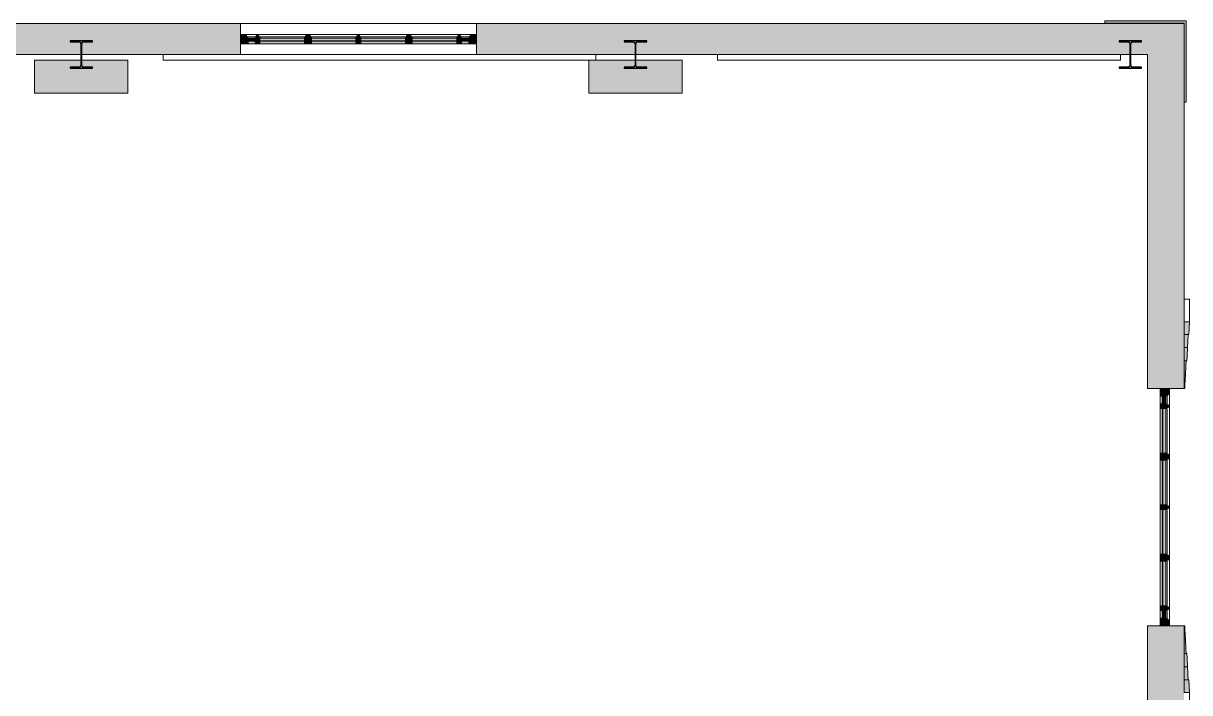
# Model space of a CAD drawing. Header units: inches. Extents: x -3598 to -1628, y -3458 to -206.
# Drawn here: x -2044.9 to -1632.4, y -3058.2 to -2821.6 of the extents above; entities that cross this region are included whole.
import ezdxf

# ---------------------------------------------------------------- set-up
doc = ezdxf.new("R2010")
doc.units = ezdxf.units.IN
doc.header["$MEASUREMENT"] = 0
for name, color, linetype, lineweight in [('A-GLAZ-CURT', 52, 'Continuous', 13), ('A-GLAZ-CWMG', 51, 'Continuous', 13), ('A-WALL', 113, 'Continuous', 13), ('A-WALL-PATT', 111, 'Continuous', 13), ('I-WALL', 2, 'Continuous', 13), ('S-COLS', 52, 'Continuous', 13)]:
    doc.layers.add(name, color=color, linetype=linetype, lineweight=lineweight)

# ---------------------------------------------------------------- blocks, each defined once
blk = doc.blocks.new('_STL - Column - W Shape - 2017v1 - W10x33-1686110-MEZZANINE - CAD')
at = {"layer": 'S-COLS'}
blk.add_hatch(color=130, dxfattribs=at).paths.add_polyline_path([(-3.98, -4.87), (3.98, -4.87), (3.98, -4.43), (0.64, -4.43), (0.29, -4.28), (0.14, -3.93), (0.14, 3.92), (0.29, 4.28), (0.64, 4.42), (3.98, 4.42), (3.98, 4.86), (-3.98, 4.86), (-3.98, 4.42), (-0.65, 4.42), (-0.29, 4.28), (-0.15, 3.92), (-0.15, -3.93), (-0.29, -4.28), (-0.65, -4.43), (-3.98, -4.43)], flags=0)
at = {"layer": 'S-COLS', "color": 253, "lineweight": 25}
for p, q in [((3.98, 4.86), (-3.98, 4.86)), ((-3.98, 4.86), (-3.98, 4.42)), ((-3.98, 4.42), (-0.65, 4.42)), ((0.64, 4.42), (3.98, 4.42)), ((3.98, 4.42), (3.98, 4.86)), ((-0.15, 3.92), (-0.15, -3.93)), ((0.14, -3.93), (0.14, 3.92)), ((-0.65, -4.43), (-3.98, -4.43)), ((-3.98, -4.43), (-3.98, -4.87)), ((-3.98, -4.87), (3.98, -4.87)), ((3.98, -4.43), (0.64, -4.43)), ((3.98, -4.87), (3.98, -4.43))]:
    blk.add_line(p, q, dxfattribs=at)
for centre, start, end in [((-0.65, 3.92), 0, 90), ((0.64, 3.92), 90, 180), ((-0.65, -3.93), 270, 0), ((0.64, -3.93), 180, 270)]:
    blk.add_arc(centre, 0.5, start, end, dxfattribs=at)
blk = doc.blocks.new('15830016-STRUCT_MARTINEZ-MOORE_CENTRAL_v2018_rvt-1-MEZZANINE - CAD')
at = {"color": 250, "lineweight": 13}
for p in [(-2024.4, -2832.64), (-1828.4, -2832.64), (-1653.4, -2832.64)]:
    blk.add_blockref('_STL - Column - W Shape - 2017v1 - W10x33-1686110-MEZZANINE - CAD', p, dxfattribs=at)
blk = doc.blocks.new('coin 25 - coin 2-475241-MEZZANINE - CAD')
at = {"layer": 'A-WALL-PATT', "lineweight": 20}
blk.add_hatch(color=10, dxfattribs=at).paths.add_polyline_path([(-1633.65, -2849.52), (-1633.65, -2820.77), (-1662.4, -2820.77), (-1662.4, -2821.52), (-1634.4, -2821.52), (-1634.4, -2849.52)], flags=0)
at = {"layer": 'A-WALL', "lineweight": 20}
for p, q in [((-1633.65, -2820.77), (-1662.4, -2820.77)), ((-1662.4, -2820.77), (-1662.4, -2821.52)), ((-1633.65, -2849.52), (-1633.65, -2820.77)), ((-1662.4, -2821.52), (-1634.4, -2821.52)), ((-1634.4, -2821.52), (-1634.4, -2849.52)), ((-1634.4, -2849.52), (-1633.65, -2849.52))]:
    blk.add_line(p, q, dxfattribs=at)
blk = doc.blocks.new('ws80 - ws1-483412-MEZZANINE - CAD')
at = {"layer": 'A-WALL', "lineweight": 20}
h = blk.add_hatch(color=10, dxfattribs=at)
h.paths.add_polyline_path([(-1632.4, -3058.19), (-1632.65, -3053.67), (-1634.4, -3053.67), (-1634.4, -3058.19)], flags=0)
h.paths.add_polyline_path([(-1632.65, -2931.61), (-1632.4, -2927.09), (-1634.4, -2927.09), (-1634.4, -2931.61), (-1632.9, -2931.61)], flags=0)
h = blk.add_hatch(color=10, dxfattribs=at)
h.paths.add_polyline_path([(-1632.9, -3053.67), (-1633.15, -3049.07), (-1634.4, -3049.07), (-1634.4, -3053.67)], flags=0)
h.paths.add_polyline_path([(-1634.4, -2936.21), (-1633.15, -2936.21), (-1632.9, -2931.61), (-1634.4, -2931.61), (-1634.4, -2931.69)], flags=0)
h = blk.add_hatch(color=10, dxfattribs=at)
h.paths.add_polyline_path([(-1634.4, -3049.07), (-1633.15, -3049.07), (-1633.4, -3044.38), (-1634.4, -3044.38)], flags=0)
h.paths.add_polyline_path([(-1633.4, -2940.9), (-1633.15, -2936.21), (-1634.4, -2936.21), (-1634.4, -2940.9)], flags=0)
h = blk.add_hatch(color=10, dxfattribs=at)
h.paths.add_polyline_path([(-1633.65, -3044.38), (-1633.9, -3039.55), (-1634.4, -3039.55), (-1634.4, -3044.38)], flags=0)
h.paths.add_polyline_path([(-1633.9, -2945.73), (-1633.65, -2940.9), (-1634.4, -2940.9), (-1634.4, -2945.73)], flags=0)
h = blk.add_hatch(color=10, dxfattribs=at)
h.paths.add_polyline_path([(-1634.4, -3039.55), (-1633.9, -3039.55), (-1634.15, -3034.55), (-1634.4, -3034.55), (-1634.4, -3035.81)], flags=0)
h.paths.add_polyline_path([(-1634.15, -2950.73), (-1633.9, -2945.73), (-1634.4, -2945.73), (-1634.4, -2950.73)], flags=0)
for p, q in [((-1634.4, -2919.14), (-1633.27, -2919.14)), ((-1632.4, -2919.14), (-1634.4, -2919.14)), ((-1634.4, -2919.14), (-1632.4, -2919.14)), ((-1632.4, -2927.09), (-1632.4, -2919.14)), ((-1632.4, -2927.09), (-1634.4, -2927.09)), ((-1634.4, -2927.09), (-1634.4, -2931.61)), ((-1634.4, -2931.61), (-1632.9, -2931.61)), ((-1632.9, -2931.61), (-1634.4, -2931.61)), ((-1634.4, -2931.61), (-1634.4, -2936.21)), ((-1632.9, -2931.61), (-1632.65, -2931.61)), ((-1634.4, -2936.21), (-1633.15, -2936.21)), ((-1633.15, -2936.21), (-1634.4, -2936.21)), ((-1634.4, -2936.21), (-1634.4, -2940.9)), ((-1634.4, -2940.9), (-1633.4, -2940.9)), ((-1633.65, -2940.9), (-1634.4, -2940.9)), ((-1634.4, -2940.9), (-1634.4, -2945.73)), ((-1633.27, -2938.56), (-1633.27, -2939.14)), ((-1634.4, -2945.73), (-1633.9, -2945.73)), ((-1633.9, -2945.73), (-1634.4, -2945.73)), ((-1634.4, -2945.73), (-1634.4, -2950.73)), ((-1634.4, -2950.73), (-1634.15, -2950.73)), ((-1634.15, -3034.55), (-1634.4, -3034.55)), ((-1634.4, -3034.55), (-1634.4, -3039.55)), ((-1633.9, -3039.55), (-1634.4, -3039.55)), ((-1634.4, -3039.55), (-1634.4, -3044.38)), ((-1634.4, -3039.55), (-1633.9, -3039.55)), ((-1633.4, -3044.38), (-1634.4, -3044.38)), ((-1634.4, -3044.38), (-1634.4, -3049.07)), ((-1634.4, -3044.38), (-1633.65, -3044.38)), ((-1633.27, -3046.14), (-1633.27, -3046.72)), ((-1633.15, -3049.07), (-1634.4, -3049.07)), ((-1634.4, -3049.07), (-1634.4, -3053.67)), ((-1634.4, -3049.07), (-1633.15, -3049.07)), ((-1632.9, -3053.67), (-1634.4, -3053.67)), ((-1634.4, -3053.67), (-1634.4, -3058.19)), ((-1634.4, -3053.67), (-1632.9, -3053.67)), ((-1632.65, -3053.67), (-1632.9, -3053.67)), ((-1634.4, -3058.19), (-1632.4, -3058.19)), ((-1632.4, -3064.13), (-1632.4, -3058.19))]:
    blk.add_line(p, q, dxfattribs=at)
at = {"layer": 'A-WALL', "lineweight": 20, "flags": 128}
for points in [[(-1632.65, -2931.61), (-1632.52, -2929.35), (-1632.4, -2927.09)], [(-1633.15, -2936.21), (-1633.02, -2933.91), (-1632.9, -2931.61)], [(-1632.9, -3053.67), (-1633.02, -3051.37), (-1633.15, -3049.07)], [(-1632.4, -3058.19), (-1632.52, -3055.93), (-1632.65, -3053.67)]]:
    blk.add_lwpolyline(points, dxfattribs=at)
at = {"layer": 'A-WALL', "lineweight": 20}
for points in [[(-1633.4, -2940.9), (-1633.35, -2940.12), (-1633.27, -2938.56), (-1633.19, -2936.99), (-1633.15, -2936.21)], [(-1633.9, -2945.73), (-1633.85, -2944.93), (-1633.77, -2943.32), (-1633.69, -2941.71), (-1633.65, -2940.9)], [(-1634.15, -2950.73), (-1634.1, -2949.9), (-1634.02, -2948.23), (-1633.94, -2946.56), (-1633.9, -2945.73)], [(-1633.9, -3039.55), (-1633.94, -3038.72), (-1634.02, -3037.05), (-1634.1, -3035.39), (-1634.15, -3034.55)], [(-1633.65, -3044.38), (-1633.69, -3043.57), (-1633.77, -3041.96), (-1633.85, -3040.36), (-1633.9, -3039.55)], [(-1633.15, -3049.07), (-1633.19, -3048.29), (-1633.27, -3046.72), (-1633.35, -3045.16), (-1633.4, -3044.38)]]:
    blk.add_open_spline(points, degree=3, dxfattribs=at)
blk = doc.blocks.new('System Panel - Glazed-383150-MEZZANINE - CAD')
at = {"layer": 'A-GLAZ-CURT', "lineweight": 9}
blk.add_hatch(color=90, dxfattribs=at).paths.add_polyline_path([(0.29, 0.75), (41.71, 0.75), (41.71, 1.75), (-41.71, 1.75), (-41.71, 0.75), (-30.68, 0.75)], flags=0)
at = {"layer": 'A-GLAZ-CURT', "lineweight": 20}
for p, q in [((41.71, 1.75), (-41.71, 1.75)), ((-41.71, 1.75), (-41.71, 0.75)), ((-41.71, 0.75), (41.71, 0.75)), ((41.71, 0.75), (41.71, 1.75))]:
    blk.add_line(p, q, dxfattribs=at)
blk = doc.blocks.new('System Panel - Winco Glass-383154-MEZZANINE - CAD')
at = {"layer": 'A-GLAZ-CURT', "lineweight": 9}
blk.add_hatch(color=90, dxfattribs=at).paths.add_polyline_path([(4.72, -1), (4.72, 0), (2.2, 0), (2.2, -1)], flags=0)
at = {"layer": 'A-GLAZ-CURT', "lineweight": 20}
for p, q in [((4.72, 0), (2.2, 0)), ((2.2, 0), (2.2, -1)), ((4.72, -1), (4.72, 0)), ((2.2, -1), (4.72, -1))]:
    blk.add_line(p, q, dxfattribs=at)
blk = doc.blocks.new('System Panel - Winco Glass-383155-MEZZANINE - CAD')
at = {"layer": 'A-GLAZ-CURT', "lineweight": 9}
blk.add_hatch(color=90, dxfattribs=at).paths.add_polyline_path([(7.89, -1), (7.89, 0), (-7.89, 0), (-7.89, -1), (-3.75, -1)], flags=0)
at = {"layer": 'A-GLAZ-CURT', "lineweight": 20}
for p, q in [((7.89, 0), (-7.89, 0)), ((-7.89, 0), (-7.89, -1)), ((7.89, -1), (7.89, 0)), ((-7.89, -1), (7.89, -1))]:
    blk.add_line(p, q, dxfattribs=at)
blk = doc.blocks.new('System Panel - Winco Glass-383156-MEZZANINE - CAD')
at = {"layer": 'A-GLAZ-CURT', "lineweight": 9}
blk.add_hatch(color=90, dxfattribs=at).paths.add_polyline_path([(7.89, -1), (7.89, 0), (-7.89, 0), (-7.89, -1)], flags=0)
at = {"layer": 'A-GLAZ-CURT', "lineweight": 20}
for p, q in [((7.89, 0), (-7.89, 0)), ((-7.89, 0), (-7.89, -1)), ((7.89, -1), (7.89, 0)), ((-7.89, -1), (7.89, -1))]:
    blk.add_line(p, q, dxfattribs=at)
blk = doc.blocks.new('System Panel - Winco Glass-383157-MEZZANINE - CAD')
at = {"layer": 'A-GLAZ-CURT', "lineweight": 9}
blk.add_hatch(color=90, dxfattribs=at).paths.add_polyline_path([(7.89, -1), (7.89, 0), (-7.89, 0), (-7.89, -1)], flags=0)
at = {"layer": 'A-GLAZ-CURT', "lineweight": 20}
for p, q in [((7.89, 0), (-7.89, 0)), ((-7.89, 0), (-7.89, -1)), ((7.89, -1), (7.89, 0)), ((-7.89, -1), (7.89, -1))]:
    blk.add_line(p, q, dxfattribs=at)
blk = doc.blocks.new('System Panel - Winco Glass-383158-MEZZANINE - CAD')
at = {"layer": 'A-GLAZ-CURT', "lineweight": 9}
blk.add_hatch(color=90, dxfattribs=at).paths.add_polyline_path([(7.89, -1), (7.89, 0), (-7.89, 0), (-7.89, -1), (4.33, -1)], flags=0)
at = {"layer": 'A-GLAZ-CURT', "lineweight": 20}
for p, q in [((7.89, 0), (-7.89, 0)), ((-7.89, 0), (-7.89, -1)), ((7.89, -1), (7.89, 0)), ((-7.89, -1), (7.89, -1))]:
    blk.add_line(p, q, dxfattribs=at)
blk = doc.blocks.new('System Panel - Winco Glass-383159-MEZZANINE - CAD')
at = {"layer": 'A-GLAZ-CURT', "lineweight": 9}
blk.add_hatch(color=90, dxfattribs=at).paths.add_polyline_path([(-2.2, -1), (-2.2, 0), (-4.72, 0), (-4.72, -1)], flags=0)
at = {"layer": 'A-GLAZ-CURT', "lineweight": 20}
for p, q in [((-2.2, 0), (-4.72, 0)), ((-4.72, 0), (-4.72, -1)), ((-2.2, -1), (-2.2, 0)), ((-4.72, -1), (-2.2, -1))]:
    blk.add_line(p, q, dxfattribs=at)
blk = doc.blocks.new('Rectangular Mullion - Winco Accent Full_Left-Large-383160-MEZZANINE - CAD')
at = {"layer": 'A-GLAZ-CWMG', "lineweight": 9}
blk.add_hatch(color=90, dxfattribs=at).paths.add_polyline_path([(-1887.36, -2828.89), (-1884.68, -2828.89), (-1884.68, -2825.64), (-1886.6, -2825.64), (-1887.36, -2826.89), (-1887.36, -2827.57)], flags=0)
at = {"layer": 'A-GLAZ-CWMG', "lineweight": 20}
for p, q in [((-1887.36, -2826.89), (-1887.36, -2828.89)), ((-1887.36, -2828.89), (-1884.68, -2828.89)), ((-1884.68, -2825.64), (-1886.6, -2825.64)), ((-1884.68, -2828.89), (-1884.68, -2825.64))]:
    blk.add_line(p, q, dxfattribs=at)
blk.add_arc((-2231.88, -2615.19), 404.36, 328.4302, 328.6378, dxfattribs=at)
blk = doc.blocks.new('Rectangular Mullion - Winco Accent Full_Left-Large-383165-MEZZANINE - CAD')
at = {"layer": 'A-GLAZ-CWMG', "lineweight": 9}
blk.add_hatch(color=90, dxfattribs=at).paths.add_polyline_path([(-1965.43, -2828.89), (-1965.43, -2826.89), (-1966.19, -2825.64), (-1968.11, -2825.64), (-1968.11, -2828.89)], flags=0)
at = {"layer": 'A-GLAZ-CWMG', "lineweight": 20}
for p, q in [((-1968.11, -2825.64), (-1968.11, -2828.89)), ((-1966.19, -2825.64), (-1968.11, -2825.64)), ((-1968.11, -2828.89), (-1965.43, -2828.89)), ((-1965.43, -2828.89), (-1965.43, -2826.89))]:
    blk.add_line(p, q, dxfattribs=at)
blk.add_arc((-1620.91, -2615.19), 404.36, 211.3622, 211.5698, dxfattribs=at)
blk = doc.blocks.new('Rectangular Mullion - Winco Accent Full_Right-Large-383169-MEZZANINE - CAD')
at = {"layer": 'A-GLAZ-CWMG', "lineweight": 9}
for p, q in [((-1890.99, -2825.64), (-1907.93, -2825.64)), ((-1891.57, -2828.89), (-1907.34, -2828.89))]:
    blk.add_line(p, q, dxfattribs=at)
blk = doc.blocks.new('Rectangular Mullion - Winco Accent Full_Right-Large-383170-MEZZANINE - CAD')
at = {"layer": 'A-GLAZ-CWMG', "lineweight": 9}
for p, q in [((-1886.6, -2825.64), (-1890.47, -2825.64)), ((-1887.36, -2828.89), (-1889.89, -2828.89))]:
    blk.add_line(p, q, dxfattribs=at)
blk = doc.blocks.new('Rectangular Mullion - Winco Accent Full_Right-Large-V1-MEZZANINE - CAD')
at = {"layer": 'A-GLAZ-CWMG', "lineweight": 9}
for p, q in [((-1944.86, -2825.64), (-1961.8, -2825.64)), ((-1945.45, -2828.89), (-1961.22, -2828.89))]:
    blk.add_line(p, q, dxfattribs=at)
blk = doc.blocks.new('Rectangular Mullion - Winco Accent Full_Right-Large-V2-MEZZANINE - CAD')
at = {"layer": 'A-GLAZ-CWMG', "lineweight": 9}
for p, q in [((-1909.2, -2825.64), (-1926.1, -2825.64)), ((-1909.78, -2828.89), (-1925.55, -2828.89))]:
    blk.add_line(p, q, dxfattribs=at)
blk = doc.blocks.new('Rectangular Mullion - Winco Accent Full_Right-Large-383171-MEZZANINE - CAD')
at = {"layer": 'A-GLAZ-CWMG', "lineweight": 9}
for p, q in [((-1962.32, -2825.64), (-1966.19, -2825.64)), ((-1962.91, -2828.89), (-1965.43, -2828.89))]:
    blk.add_line(p, q, dxfattribs=at)
blk = doc.blocks.new('Rectangular Mullion - Winco Accent Full-383172-MEZZANINE - CAD')
at = {"layer": 'A-GLAZ-CWMG', "lineweight": 9}
blk.add_hatch(color=90, dxfattribs=at).paths.add_polyline_path([(0.84, 2), (0.84, 0), (0.26, -1.25), (-0.26, -1.25), (-0.84, 0), (-0.84, 2)], flags=0)
at = {"layer": 'A-GLAZ-CWMG', "lineweight": 20}
for p, q in [((-0.84, 2), (0.84, 2)), ((-0.84, 0), (-0.84, 2)), ((-0.26, -1.25), (-0.84, 0)), ((0.84, 0), (0.26, -1.25)), ((0.84, 2), (0.84, 0)), ((0.26, -1.25), (-0.26, -1.25))]:
    blk.add_line(p, q, dxfattribs=at)
blk = doc.blocks.new('Rectangular Mullion - Winco Accent Full-Large-383174-MEZZANINE - CAD')
at = {"layer": 'A-GLAZ-CWMG', "lineweight": 9}
blk.add_hatch(color=90, dxfattribs=at).paths.add_polyline_path([(-1.22, 2), (1.22, 2), (1.22, 0), (0.64, -1.25), (-0.64, -1.25), (-1.22, 0)], flags=0)
at = {"layer": 'A-GLAZ-CWMG', "lineweight": 20}
for p, q in [((-1.22, 2), (1.22, 2)), ((-1.22, 0), (-1.22, 2)), ((-0.64, -1.25), (-1.22, 0)), ((1.22, 0), (0.64, -1.25)), ((1.22, 2), (1.22, 0)), ((0.64, -1.25), (-0.64, -1.25))]:
    blk.add_line(p, q, dxfattribs=at)
blk = doc.blocks.new('Rectangular Mullion - Winco Accent Full-383176-MEZZANINE - CAD')
at = {"layer": 'A-GLAZ-CWMG', "lineweight": 9}
blk.add_hatch(color=90, dxfattribs=at).paths.add_polyline_path([(0.29, 2), (0.84, 2), (0.84, 0), (0.26, -1.25), (-0.26, -1.25), (-0.84, 0), (-0.84, 2)], flags=0)
at = {"layer": 'A-GLAZ-CWMG', "lineweight": 20}
for p, q in [((-0.84, 2), (0.84, 2)), ((-0.84, 0), (-0.84, 2)), ((-0.26, -1.25), (-0.84, 0)), ((0.84, 0), (0.26, -1.25)), ((0.84, 2), (0.84, 0)), ((0.26, -1.25), (-0.26, -1.25))]:
    blk.add_line(p, q, dxfattribs=at)
blk = doc.blocks.new('Rectangular Mullion - Winco Accent Full-Large-383177-MEZZANINE - CAD')
at = {"layer": 'A-GLAZ-CWMG', "lineweight": 9}
blk.add_hatch(color=90, dxfattribs=at).paths.add_polyline_path([(-1.22, 2), (1.22, 2), (1.22, 0), (0.64, -1.25), (-0.64, -1.25), (-1.22, 0)], flags=0)
at = {"layer": 'A-GLAZ-CWMG', "lineweight": 20}
for p, q in [((-1.22, 2), (1.22, 2)), ((-1.22, 0), (-1.22, 2)), ((-0.64, -1.25), (-1.22, 0)), ((1.22, 0), (0.64, -1.25)), ((1.22, 2), (1.22, 0)), ((0.64, -1.25), (-0.64, -1.25))]:
    blk.add_line(p, q, dxfattribs=at)
blk = doc.blocks.new('Rectangular Mullion - Winco Accent Full-383178-MEZZANINE - CAD')
at = {"layer": 'A-GLAZ-CWMG', "lineweight": 9}
blk.add_hatch(color=90, dxfattribs=at).paths.add_polyline_path([(0.84, 2), (0.84, 0), (0.26, -1.25), (-0.26, -1.25), (-0.84, 0), (-0.84, 2)], flags=0)
at = {"layer": 'A-GLAZ-CWMG', "lineweight": 20}
for p, q in [((-0.84, 2), (0.84, 2)), ((-0.84, 0), (-0.84, 2)), ((-0.26, -1.25), (-0.84, 0)), ((0.84, 0), (0.26, -1.25)), ((0.84, 2), (0.84, 0)), ((0.26, -1.25), (-0.26, -1.25))]:
    blk.add_line(p, q, dxfattribs=at)
blk = doc.blocks.new('Rectangular Mullion - Winco Accent Half-384183-MEZZANINE - CAD')
at = {"layer": 'A-GLAZ-CWMG', "lineweight": 9}
for p, q in [((-2103.34, -2826.89), (-2103.34, -2826.39)), ((-2103.34, -2826.39), (-2087.57, -2826.39)), ((-2087.57, -2826.39), (-2087.57, -2826.89))]:
    blk.add_line(p, q, dxfattribs=at)
blk = doc.blocks.new('Rectangular Mullion - Winco Accent Half-384184-MEZZANINE - CAD')
at = {"layer": 'A-GLAZ-CWMG', "lineweight": 9}
for p, q in [((-2085.89, -2826.89), (-2085.89, -2826.39)), ((-2085.89, -2826.39), (-2083.06, -2826.39))]:
    blk.add_line(p, q, dxfattribs=at)
blk = doc.blocks.new('Rectangular Mullion - Winco Accent Half-384185-MEZZANINE - CAD')
at = {"layer": 'A-GLAZ-CWMG', "lineweight": 9}
for p, q in [((-2161.73, -2826.39), (-2158.91, -2826.39)), ((-2158.91, -2826.39), (-2158.91, -2826.89))]:
    blk.add_line(p, q, dxfattribs=at)
blk = doc.blocks.new('System Panel - Winco Glass-383972-MEZZANINE - CAD')
at = {"layer": 'A-GLAZ-CURT', "lineweight": 9}
blk.add_hatch(color=90, dxfattribs=at).paths.add_polyline_path([(4.78, 0), (2.05, 0), (2.05, -1), (4.78, -1)], flags=0)
at = {"layer": 'A-GLAZ-CURT', "lineweight": 20}
for p, q in [((4.78, 0), (2.05, 0)), ((2.05, 0), (2.05, -1)), ((4.78, -1), (4.78, 0)), ((2.05, -1), (4.78, -1))]:
    blk.add_line(p, q, dxfattribs=at)
blk = doc.blocks.new('System Panel - Winco Glass-383973-MEZZANINE - CAD')
at = {"layer": 'A-GLAZ-CURT', "lineweight": 9}
blk.add_hatch(color=90, dxfattribs=at).paths.add_polyline_path([(7.89, 0), (-7.89, 0), (-7.89, -1), (7.89, -1)], flags=0)
at = {"layer": 'A-GLAZ-CURT', "lineweight": 20}
for p, q in [((7.89, 0), (-7.89, 0)), ((-7.89, 0), (-7.89, -1)), ((7.89, -1), (7.89, 0)), ((-7.89, -1), (7.89, -1))]:
    blk.add_line(p, q, dxfattribs=at)
blk = doc.blocks.new('System Panel - Winco Glass-383974-MEZZANINE - CAD')
at = {"layer": 'A-GLAZ-CURT', "lineweight": 9}
blk.add_hatch(color=90, dxfattribs=at).paths.add_polyline_path([(7.89, 0), (-7.89, 0), (-7.89, -1), (7.89, -1)], flags=0)
at = {"layer": 'A-GLAZ-CURT', "lineweight": 20}
for p, q in [((7.89, 0), (-7.89, 0)), ((-7.89, 0), (-7.89, -1)), ((7.89, -1), (7.89, 0)), ((-7.89, -1), (7.89, -1))]:
    blk.add_line(p, q, dxfattribs=at)
blk = doc.blocks.new('System Panel - Winco Glass-383979-MEZZANINE - CAD')
at = {"layer": 'A-GLAZ-CURT', "lineweight": 9}
blk.add_hatch(color=90, dxfattribs=at).paths.add_polyline_path([(7.89, 0), (-7.89, 0), (-7.89, -1), (7.89, -1)], flags=0)
at = {"layer": 'A-GLAZ-CURT', "lineweight": 20}
for p, q in [((7.89, 0), (-7.89, 0)), ((-7.89, 0), (-7.89, -1)), ((7.89, -1), (7.89, 0)), ((-7.89, -1), (7.89, -1))]:
    blk.add_line(p, q, dxfattribs=at)
blk = doc.blocks.new('System Panel - Winco Glass-383980-MEZZANINE - CAD')
at = {"layer": 'A-GLAZ-CURT', "lineweight": 9}
blk.add_hatch(color=90, dxfattribs=at).paths.add_polyline_path([(7.89, 0), (-7.89, 0), (-7.89, -1), (7.89, -1)], flags=0)
at = {"layer": 'A-GLAZ-CURT', "lineweight": 20}
for p, q in [((7.89, 0), (-7.89, 0)), ((-7.89, 0), (-7.89, -1)), ((7.89, -1), (7.89, 0)), ((-7.89, -1), (7.89, -1))]:
    blk.add_line(p, q, dxfattribs=at)
blk = doc.blocks.new('System Panel - Winco Glass-383982-MEZZANINE - CAD')
at = {"layer": 'A-GLAZ-CURT', "lineweight": 9}
blk.add_hatch(color=90, dxfattribs=at).paths.add_polyline_path([(-2.05, 0), (-4.78, 0), (-4.78, -1), (-2.05, -1)], flags=0)
at = {"layer": 'A-GLAZ-CURT', "lineweight": 20}
for p, q in [((-2.05, 0), (-4.78, 0)), ((-4.78, 0), (-4.78, -1)), ((-2.05, -1), (-2.05, 0)), ((-4.78, -1), (-2.05, -1))]:
    blk.add_line(p, q, dxfattribs=at)
blk = doc.blocks.new('Rectangular Mullion - Winco Accent Full-Large-383985-MEZZANINE - CAD')
at = {"layer": 'A-GLAZ-CWMG', "lineweight": 9}
blk.add_hatch(color=90, dxfattribs=at).paths.add_polyline_path([(1.22, 0), (0.64, -1.25), (-0.64, -1.25), (-1.22, 0), (-1.22, 2), (1.22, 2)], flags=0)
at = {"layer": 'A-GLAZ-CWMG', "lineweight": 20}
for p, q in [((-1.22, 2), (1.22, 2)), ((-1.22, 0), (-1.22, 2)), ((-0.64, -1.25), (-1.22, 0)), ((1.22, 0), (0.64, -1.25)), ((1.22, 2), (1.22, 0)), ((0.64, -1.25), (-0.64, -1.25))]:
    blk.add_line(p, q, dxfattribs=at)
blk = doc.blocks.new('Rectangular Mullion - Winco Accent Full-Large-383989-MEZZANINE - CAD')
at = {"layer": 'A-GLAZ-CWMG', "lineweight": 9}
blk.add_hatch(color=90, dxfattribs=at).paths.add_polyline_path([(1.22, 0), (0.64, -1.25), (-0.64, -1.25), (-1.22, 0), (-1.22, 2), (1.22, 2)], flags=0)
at = {"layer": 'A-GLAZ-CWMG', "lineweight": 20}
for p, q in [((-1.22, 2), (1.22, 2)), ((-1.22, 0), (-1.22, 2)), ((-0.64, -1.25), (-1.22, 0)), ((1.22, 0), (0.64, -1.25)), ((1.22, 2), (1.22, 0)), ((0.64, -1.25), (-0.64, -1.25))]:
    blk.add_line(p, q, dxfattribs=at)
blk = doc.blocks.new('Rectangular Mullion - Winco Accent Full-383992-MEZZANINE - CAD')
at = {"layer": 'A-GLAZ-CWMG', "lineweight": 9}
blk.add_hatch(color=90, dxfattribs=at).paths.add_polyline_path([(0.84, 0), (0.26, -1.25), (-0.26, -1.25), (-0.84, 0), (-0.84, 2), (0.84, 2)], flags=0)
at = {"layer": 'A-GLAZ-CWMG', "lineweight": 20}
for p, q in [((-0.84, 2), (0.84, 2)), ((-0.84, 0), (-0.84, 2)), ((-0.26, -1.25), (-0.84, 0)), ((0.84, 0), (0.26, -1.25)), ((0.84, 2), (0.84, 0)), ((0.26, -1.25), (-0.26, -1.25))]:
    blk.add_line(p, q, dxfattribs=at)
blk = doc.blocks.new('Rectangular Mullion - Winco Accent Full-383996-MEZZANINE - CAD')
at = {"layer": 'A-GLAZ-CWMG', "lineweight": 9}
blk.add_hatch(color=90, dxfattribs=at).paths.add_polyline_path([(0.84, 0), (0.26, -1.25), (-0.26, -1.25), (-0.84, 0), (-0.84, 2), (0.84, 2)], flags=0)
at = {"layer": 'A-GLAZ-CWMG', "lineweight": 20}
for p, q in [((-0.84, 2), (0.84, 2)), ((-0.84, 0), (-0.84, 2)), ((-0.26, -1.25), (-0.84, 0)), ((0.84, 0), (0.26, -1.25)), ((0.84, 2), (0.84, 0)), ((0.26, -1.25), (-0.26, -1.25))]:
    blk.add_line(p, q, dxfattribs=at)
blk = doc.blocks.new('Rectangular Mullion - Winco Accent Full-383997-MEZZANINE - CAD')
at = {"layer": 'A-GLAZ-CWMG', "lineweight": 9}
blk.add_hatch(color=90, dxfattribs=at).paths.add_polyline_path([(0.84, 0), (0.26, -1.25), (-0.26, -1.25), (-0.84, 0), (-0.84, 2), (0.84, 2)], flags=0)
at = {"layer": 'A-GLAZ-CWMG', "lineweight": 20}
for p, q in [((-0.84, 2), (0.84, 2)), ((-0.84, 0), (-0.84, 2)), ((-0.26, -1.25), (-0.84, 0)), ((0.84, 0), (0.26, -1.25)), ((0.84, 2), (0.84, 0)), ((0.26, -1.25), (-0.26, -1.25))]:
    blk.add_line(p, q, dxfattribs=at)
blk = doc.blocks.new('Rectangular Mullion - Winco Accent Full-Large-383998-MEZZANINE - CAD')
at = {"layer": 'A-GLAZ-CWMG', "lineweight": 9}
for p, q in [((-1638.83, -769.89), (-1638.83, -767.15)), ((-1635.58, -766.57), (-1635.58, -770.65))]:
    blk.add_line(p, q, dxfattribs=at)
blk = doc.blocks.new('Rectangular Mullion - Winco Accent Full-Large-383999-MEZZANINE - CAD')
at = {"layer": 'A-GLAZ-CWMG', "lineweight": 9}
for p, q in [((-1638.83, -747.26), (-1638.83, -731.48)), ((-1635.58, -730.9), (-1635.58, -747.84))]:
    blk.add_line(p, q, dxfattribs=at)
blk = doc.blocks.new('Rectangular Mullion - Winco Accent Full-Large-V38-MEZZANINE - CAD')
at = {"layer": 'A-GLAZ-CWMG', "lineweight": 9}
for p, q in [((-1635.58, -713.44), (-1635.58, -730.38)), ((-1638.83, -729.8), (-1638.83, -714.03))]:
    blk.add_line(p, q, dxfattribs=at)
blk = doc.blocks.new('Rectangular Mullion - Winco Accent Full-Large-384000-MEZZANINE - CAD')
at = {"layer": 'A-GLAZ-CWMG', "lineweight": 9}
for p, q in [((-1638.83, -694.13), (-1638.83, -691.39)), ((-1635.58, -690.63), (-1635.58, -694.71))]:
    blk.add_line(p, q, dxfattribs=at)
blk = doc.blocks.new('Rectangular Mullion - Winco Accent Full_Left-Large-V122-MEZZANINE - CAD')
at = {"layer": 'A-GLAZ-CWMG', "lineweight": 9}
blk.add_hatch(color=90, dxfattribs=at).paths.add_polyline_path([(-1640.83, -2953.39), (-1639.58, -2952.63), (-1639.58, -2950.73), (-1642.83, -2950.73), (-1642.83, -2953.39)], flags=0)
at = {"layer": 'A-GLAZ-CWMG', "lineweight": 20}
for p, q in [((-1639.58, -2950.73), (-1642.83, -2950.73)), ((-1642.83, -2950.73), (-1642.83, -2953.39)), ((-1642.83, -2953.39), (-1640.83, -2953.39)), ((-1639.58, -2952.63), (-1639.58, -2950.73))]:
    blk.add_line(p, q, dxfattribs=at)
blk.add_arc((-1424.27, -3307.75), 415.29, 121.2289, 121.4308, dxfattribs=at)
blk = doc.blocks.new('Rectangular Mullion - Winco Accent Full_Left-Large-V123-MEZZANINE - CAD')
at = {"layer": 'A-GLAZ-CWMG', "lineweight": 9}
blk.add_hatch(color=90, dxfattribs=at).paths.add_polyline_path([(-1639.58, -3034.55), (-1639.58, -3032.65), (-1640.83, -3031.89), (-1642.83, -3031.89), (-1642.83, -3034.55)], flags=0)
at = {"layer": 'A-GLAZ-CWMG', "lineweight": 20}
for p, q in [((-1640.83, -3031.89), (-1642.83, -3031.89)), ((-1642.83, -3031.89), (-1642.83, -3034.55)), ((-1642.83, -3034.55), (-1639.58, -3034.55)), ((-1639.58, -3034.55), (-1639.58, -3032.65))]:
    blk.add_line(p, q, dxfattribs=at)
blk.add_arc((-1424.27, -2677.53), 415.29, 238.5692, 238.7711, dxfattribs=at)
blk = doc.blocks.new('Rectangular Mullion - Winco Accent Half-384022-MEZZANINE - CAD')
at = {"layer": 'A-GLAZ-CWMG', "lineweight": 9}
for p, q in [((-3262.39, -219.64), (-3262.39, -219.14)), ((-3262.39, -219.14), (-3259.34, -219.14)), ((-3259.65, -220.89), (-3262.39, -220.89))]:
    blk.add_line(p, q, dxfattribs=at)
blk = doc.blocks.new('Rectangular Mullion - Winco Accent Half-384023-MEZZANINE - CAD')
at = {"layer": 'A-GLAZ-CWMG', "lineweight": 9}
for p, q in [((-3298.05, -219.64), (-3298.05, -219.14)), ((-3298.05, -219.14), (-3282.28, -219.14)), ((-3282.28, -220.89), (-3298.05, -220.89)), ((-3282.28, -219.14), (-3282.28, -219.64))]:
    blk.add_line(p, q, dxfattribs=at)
blk = doc.blocks.new('Rectangular Mullion - Winco Accent Half-384024-MEZZANINE - CAD')
at = {"layer": 'A-GLAZ-CWMG', "lineweight": 9}
for p, q in [((-3338.45, -219.14), (-3335.41, -219.14)), ((-3335.41, -220.89), (-3338.14, -220.89)), ((-3335.41, -219.14), (-3335.41, -219.64))]:
    blk.add_line(p, q, dxfattribs=at)

msp = doc.modelspace()

# ---------------------------------------------------------------- hatches: boundary and pattern name
at = {"layer": 'A-WALL-PATT', "lineweight": 20}
h = msp.add_hatch(color=10, dxfattribs=at)
h.paths.add_polyline_path([(-3004.1, -2832.64), (-2808.54, -2832.64), (-2808.54, -2828.72), (-2808.69, -2828.36), (-2809.04, -2828.22), (-2812.38, -2828.22), (-2812.38, -2827.78), (-2804.42, -2827.78), (-2804.42, -2828.22), (-2807.75, -2828.22), (-2808.1, -2828.36), (-2808.25, -2828.72), (-2808.25, -2832.64), (-2752.11, -2832.64), (-2752.11, -2821.64), (-3150.4, -2821.64), (-3150.4, -2832.64), (-3004.54, -2832.64), (-3004.54, -2828.72), (-3004.69, -2828.36), (-3005.04, -2828.22), (-3008.38, -2828.22), (-3008.38, -2827.78), (-3000.42, -2827.78), (-3000.42, -2828.22), (-3003.75, -2828.22), (-3004.1, -2828.36), (-3004.25, -2828.72), (-3004.25, -2832.64)], flags=0)
h.paths.add_polyline_path([(-2468.19, -2832.64), (-2416.54, -2832.64), (-2416.54, -2828.72), (-2416.69, -2828.36), (-2417.04, -2828.22), (-2420.38, -2828.22), (-2420.38, -2827.78), (-2412.42, -2827.78), (-2412.42, -2828.22), (-2415.75, -2828.22), (-2416.1, -2828.36), (-2416.25, -2828.72), (-2416.25, -2832.64), (-2360.11, -2832.64), (-2360.11, -2821.64), (-2472.68, -2821.64), (-2472.68, -2832.64)], flags=0)
h.paths.add_polyline_path([(-2616.38, -2832.64), (-2612.54, -2832.64), (-2612.54, -2828.72), (-2612.69, -2828.36), (-2613.04, -2828.22), (-2616.38, -2828.22), (-2616.38, -2827.78), (-2608.42, -2827.78), (-2608.42, -2828.22), (-2611.75, -2828.22), (-2612.1, -2828.36), (-2612.25, -2828.72), (-2612.25, -2832.64), (-2556.11, -2832.64), (-2556.11, -2821.64), (-2668.68, -2821.64), (-2668.68, -2832.64), (-2638.56, -2832.64)], flags=0)
h.paths.add_polyline_path([(-2220.25, -2832.64), (-2164.11, -2832.64), (-2164.11, -2821.64), (-2276.68, -2821.64), (-2276.68, -2832.64), (-2220.54, -2832.64), (-2220.54, -2828.72), (-2220.69, -2828.36), (-2221.04, -2828.22), (-2224.38, -2828.22), (-2224.38, -2827.78), (-2216.42, -2827.78), (-2216.42, -2828.22), (-2219.75, -2828.22), (-2220.1, -2828.36), (-2220.25, -2828.72), (-2220.25, -2829.42)], flags=0)
h.paths.add_polyline_path([(-1824.42, -2832.64), (-1653.54, -2832.64), (-1653.54, -2828.72), (-1653.69, -2828.36), (-1654.04, -2828.22), (-1657.38, -2828.22), (-1657.38, -2827.78), (-1649.42, -2827.78), (-1649.42, -2828.22), (-1652.75, -2828.22), (-1653.1, -2828.36), (-1653.25, -2828.72), (-1653.25, -2832.64), (-1634.4, -2832.64), (-1634.4, -2821.64), (-1884.68, -2821.64), (-1884.68, -2832.64), (-1828.54, -2832.64), (-1828.54, -2828.72), (-1828.69, -2828.36), (-1829.04, -2828.22), (-1832.38, -2828.22), (-1832.38, -2827.78), (-1824.42, -2827.78), (-1824.42, -2828.22), (-1827.75, -2828.22), (-1828.1, -2828.36), (-1828.25, -2828.72), (-1828.25, -2832.64), (-1828.1, -2832.64)], flags=0)
h.paths.add_polyline_path([(-1972.57, -2832.64), (-1968.11, -2832.64), (-1968.11, -2821.64), (-2080.68, -2821.64), (-2080.68, -2832.64), (-2024.54, -2832.64), (-2024.54, -2828.72), (-2024.69, -2828.36), (-2025.04, -2828.22), (-2028.38, -2828.22), (-2028.38, -2827.78), (-2020.42, -2827.78), (-2020.42, -2828.22), (-2023.75, -2828.22), (-2024.1, -2828.36), (-2024.25, -2828.72), (-2024.25, -2832.64), (-1988.06, -2832.64)], flags=0)
h = msp.add_hatch(color=10, dxfattribs=at)
h.paths.add_polyline_path([(-1646.96, -3449.64), (-1634.4, -3449.64), (-1634.4, -3320.49), (-1647.27, -3320.49), (-1647.27, -3435.39), (-1646.96, -3435.39), (-1646.96, -3438.13), (-1646.85, -3438.4), (-1646.57, -3438.52), (-1640.22, -3438.52), (-1639.94, -3438.4), (-1639.83, -3438.13), (-1639.83, -3435.39), (-1639.43, -3435.39), (-1639.43, -3441.89), (-1639.83, -3441.89), (-1639.83, -3439.16), (-1639.94, -3438.88), (-1640.22, -3438.77), (-1646.57, -3438.77), (-1646.85, -3438.88), (-1646.96, -3439.16), (-1646.96, -3441.89), (-1647.27, -3441.89), (-1647.27, -3449.64)], flags=0)
h.paths.add_polyline_path([(-1634.4, -3236.67), (-1634.4, -3177.49), (-1647.27, -3177.49), (-1647.27, -3236.67)], flags=0)
h.paths.add_polyline_path([(-1634.4, -3093.67), (-1634.4, -3034.55), (-1647.27, -3034.55), (-1647.27, -3093.67)], flags=0)
h.paths.add_polyline_path([(-1634.4, -2950.73), (-1634.4, -2832.64), (-1647.27, -2832.64), (-1647.27, -2950.73)], flags=0)
for points in [[(-2019.03, -2846.27), (-2007.9, -2846.27), (-2007.9, -2834.64), (-2024.25, -2834.64), (-2024.25, -2836.57), (-2024.1, -2836.92), (-2023.75, -2837.07), (-2020.42, -2837.07), (-2020.42, -2837.51), (-2028.38, -2837.51), (-2028.38, -2837.07), (-2025.04, -2837.07), (-2024.69, -2836.92), (-2024.54, -2836.57), (-2024.54, -2834.64), (-2040.9, -2834.64), (-2040.9, -2846.27), (-2020.42, -2846.27)], [(-1824.42, -2846.27), (-1811.9, -2846.27), (-1811.9, -2834.64), (-1828.25, -2834.64), (-1828.25, -2836.57), (-1828.1, -2836.92), (-1827.75, -2837.07), (-1824.42, -2837.07), (-1824.42, -2837.51), (-1832.38, -2837.51), (-1832.38, -2837.07), (-1829.04, -2837.07), (-1828.69, -2836.92), (-1828.54, -2836.57), (-1828.54, -2834.64), (-1844.9, -2834.64), (-1844.9, -2846.27), (-1827.75, -2846.27)]]:
    msp.add_hatch(color=10, dxfattribs=at).paths.add_polyline_path(points, flags=0)

# ---------------------------------------------------------------- linework, layer by layer
at = {"layer": 'A-WALL', "lineweight": 20}
for p, q in [((-1991.94, -2821.64), (-2056.85, -2821.64)), ((-1987.43, -2821.64), (-1991.94, -2821.64)), ((-1978.13, -2821.64), (-1987.43, -2821.64)), ((-1973.31, -2821.64), (-1978.13, -2821.64)), ((-1973.31, -2821.64), (-1879.48, -2821.64)), ((-1968.11, -2832.64), (-1968.11, -2821.64)), ((-1884.68, -2821.64), (-1884.68, -2832.64)), ((-1874.66, -2821.64), (-1879.48, -2821.64)), ((-1865.37, -2821.64), (-1874.66, -2821.64)), ((-1860.85, -2821.64), (-1865.37, -2821.64)), ((-1634.4, -2821.64), (-1860.85, -2821.64)), ((-1645.4, -2821.64), (-1645.4, -2821.52)), ((-1634.4, -2927.09), (-1634.4, -2821.64)), ((-2024.54, -2832.64), (-2220.25, -2832.64)), ((-1828.54, -2832.64), (-2024.25, -2832.64)), ((-1828.25, -2832.64), (-1653.54, -2832.64)), ((-1653.25, -2832.64), (-1647.27, -2832.64)), ((-1647.27, -2832.64), (-1647.27, -2950.73)), ((-1634.4, -2931.61), (-1634.4, -2927.09)), ((-1634.4, -2940.9), (-1634.4, -2931.61)), ((-1634.4, -2945.73), (-1634.4, -2940.9)), ((-1634.4, -2950.73), (-1634.4, -2945.73)), ((-1647.27, -2950.73), (-1634.4, -2950.73)), ((-1647.27, -3034.55), (-1647.27, -3093.67)), ((-1634.4, -3034.55), (-1647.27, -3034.55)), ((-1634.4, -3039.55), (-1634.4, -3034.55)), ((-1634.4, -3044.38), (-1634.4, -3039.55)), ((-1634.4, -3053.67), (-1634.4, -3044.38)), ((-1634.4, -3058.19), (-1634.4, -3053.67))]:
    msp.add_line(p, q, dxfattribs=at)
at = {"layer": 'I-WALL', "lineweight": 20}
for p, q in [((-1995.4, -2834.64), (-1995.4, -2832.64)), ((-1842.46, -2834.64), (-1842.46, -2832.64)), ((-1799.4, -2834.64), (-1799.4, -2832.64)), ((-1656.9, -2834.64), (-1656.9, -2832.64)), ((-2024.54, -2834.64), (-2040.9, -2834.64)), ((-2040.9, -2834.64), (-2040.9, -2846.27)), ((-2007.9, -2834.64), (-2024.25, -2834.64)), ((-2007.9, -2846.27), (-2007.9, -2834.64)), ((-1828.54, -2834.64), (-1995.4, -2834.64)), ((-1844.9, -2834.64), (-1844.9, -2846.27)), ((-1811.9, -2834.64), (-1828.25, -2834.64)), ((-1811.9, -2846.27), (-1811.9, -2834.64)), ((-1656.9, -2834.64), (-1799.4, -2834.64)), ((-2040.9, -2846.27), (-2007.9, -2846.27)), ((-1844.9, -2846.27), (-1811.9, -2846.27))]:
    msp.add_line(p, q, dxfattribs=at)

# ---------------------------------------------------------------- block references
at = {"lineweight": 5}
msp.add_blockref('15830016-STRUCT_MARTINEZ-MOORE_CENTRAL_v2018_rvt-1-MEZZANINE - CAD', (0, 0), dxfattribs=at)
at = {"layer": 'A-GLAZ-CURT', "lineweight": 9}
for name, p in [('System Panel - Glazed-383150-MEZZANINE - CAD', (-1926.4, -2829.61)), ('System Panel - Winco Glass-383154-MEZZANINE - CAD', (-1967.63, -2826.89)), ('System Panel - Winco Glass-383155-MEZZANINE - CAD', (-1953.33, -2826.89)), ('System Panel - Winco Glass-383156-MEZZANINE - CAD', (-1935.12, -2826.89)), ('System Panel - Winco Glass-383157-MEZZANINE - CAD', (-1917.67, -2826.89)), ('System Panel - Winco Glass-383158-MEZZANINE - CAD', (-1899.46, -2826.89)), ('System Panel - Winco Glass-383159-MEZZANINE - CAD', (-1885.17, -2826.89))]:
    msp.add_blockref(name, p, dxfattribs=at)
at = {"layer": 'A-GLAZ-CURT', "lineweight": 9, "rotation": 269.9999999999482}
for name, p in [('System Panel - Winco Glass-383972-MEZZANINE - CAD', (-1640.83, -2951.35)), ('System Panel - Winco Glass-383979-MEZZANINE - CAD', (-1640.83, -2965.7)), ('System Panel - Winco Glass-383973-MEZZANINE - CAD', (-1640.83, -2983.91)), ('System Panel - Winco Glass-383980-MEZZANINE - CAD', (-1640.83, -3001.37)), ('System Panel - Winco Glass-383974-MEZZANINE - CAD', (-1640.83, -3019.58)), ('System Panel - Winco Glass-383982-MEZZANINE - CAD', (-1640.83, -3033.93))]:
    msp.add_blockref(name, p, dxfattribs=at)
at = {"layer": 'A-GLAZ-CWMG', "lineweight": 9}
for name, p in [('Rectangular Mullion - Winco Accent Full_Left-Large-383165-MEZZANINE - CAD', (0, 0)), ('Rectangular Mullion - Winco Accent Full_Right-Large-383171-MEZZANINE - CAD', (0, 0)), ('Rectangular Mullion - Winco Accent Half-384185-MEZZANINE - CAD', (196, 0)), ('Rectangular Mullion - Winco Accent Full_Right-Large-V1-MEZZANINE - CAD', (0, 0)), ('Rectangular Mullion - Winco Accent Half-384183-MEZZANINE - CAD', (142.13, 0)), ('Rectangular Mullion - Winco Accent Full_Right-Large-383169-MEZZANINE - CAD', (-35.67, 0)), ('Rectangular Mullion - Winco Accent Half-384183-MEZZANINE - CAD', (160.33, 0)), ('Rectangular Mullion - Winco Accent Full_Right-Large-V2-MEZZANINE - CAD', (0, 0)), ('Rectangular Mullion - Winco Accent Half-384183-MEZZANINE - CAD', (177.79, 0)), ('Rectangular Mullion - Winco Accent Full_Right-Large-383169-MEZZANINE - CAD', (0, 0)), ('Rectangular Mullion - Winco Accent Half-384183-MEZZANINE - CAD', (196, 0)), ('Rectangular Mullion - Winco Accent Full_Right-Large-383170-MEZZANINE - CAD', (0, 0)), ('Rectangular Mullion - Winco Accent Half-384184-MEZZANINE - CAD', (196, 0)), ('Rectangular Mullion - Winco Accent Full_Left-Large-383160-MEZZANINE - CAD', (0, 0)), ('Rectangular Mullion - Winco Accent Full_Left-Large-V122-MEZZANINE - CAD', (0, 0)), ('Rectangular Mullion - Winco Accent Full-Large-384000-MEZZANINE - CAD', (-4, -2262)), ('Rectangular Mullion - Winco Accent Full-Large-383999-MEZZANINE - CAD', (-4, -2226.33)), ('Rectangular Mullion - Winco Accent Full-Large-V38-MEZZANINE - CAD', (-4, -2262)), ('Rectangular Mullion - Winco Accent Full-Large-383999-MEZZANINE - CAD', (-4, -2262)), ('Rectangular Mullion - Winco Accent Full-Large-V38-MEZZANINE - CAD', (-4, -2297.67)), ('Rectangular Mullion - Winco Accent Full-Large-383998-MEZZANINE - CAD', (-4, -2262)), ('Rectangular Mullion - Winco Accent Full_Left-Large-V123-MEZZANINE - CAD', (0, 0))]:
    msp.add_blockref(name, p, dxfattribs=at)
at = {"layer": 'A-GLAZ-CWMG', "lineweight": 9, "extrusion": (0, 0, -1)}
for name, p, rotation in [('Rectangular Mullion - Winco Accent Full-383178-MEZZANINE - CAD', (1962.06, -2826.89), 180), ('Rectangular Mullion - Winco Accent Full-Large-383177-MEZZANINE - CAD', (1944.23, -2826.89), 180), ('Rectangular Mullion - Winco Accent Full-383176-MEZZANINE - CAD', (1926.4, -2826.89), 180), ('Rectangular Mullion - Winco Accent Full-Large-383174-MEZZANINE - CAD', (1908.56, -2826.89), 180), ('Rectangular Mullion - Winco Accent Full-383172-MEZZANINE - CAD', (1890.73, -2826.89), 180), ('Rectangular Mullion - Winco Accent Full-383992-MEZZANINE - CAD', (1640.83, -2956.97), 270.0000000000518), ('Rectangular Mullion - Winco Accent Full-Large-383985-MEZZANINE - CAD', (1640.83, -2974.81), 270.0000000000518), ('Rectangular Mullion - Winco Accent Full-383996-MEZZANINE - CAD', (1640.83, -2992.64), 270.0000000000518), ('Rectangular Mullion - Winco Accent Full-Large-383989-MEZZANINE - CAD', (1640.83, -3010.47), 270.0000000000518), ('Rectangular Mullion - Winco Accent Full-383997-MEZZANINE - CAD', (1640.83, -3028.31), 270.0000000000518)]:
    msp.add_blockref(name, p, dxfattribs=dict(at, rotation=rotation))
at = {"layer": 'A-GLAZ-CWMG', "lineweight": 9}
for name, p, rotation in [('Rectangular Mullion - Winco Accent Half-384024-MEZZANINE - CAD', (-1421.19, -6291.54), 269.999999999948), ('Rectangular Mullion - Winco Accent Half-384023-MEZZANINE - CAD', (-1421.19, -6255.87), 269.999999999947), ('Rectangular Mullion - Winco Accent Half-384023-MEZZANINE - CAD', (-1421.19, -6274.08), 269.9999999999481), ('Rectangular Mullion - Winco Accent Half-384023-MEZZANINE - CAD', (-1421.19, -6291.54), 269.9999999999481), ('Rectangular Mullion - Winco Accent Half-384023-MEZZANINE - CAD', (-1421.19, -6309.74), 269.9999999999481), ('Rectangular Mullion - Winco Accent Half-384022-MEZZANINE - CAD', (-1421.19, -6291.54), 269.9999999999465)]:
    msp.add_blockref(name, p, dxfattribs=dict(at, rotation=rotation))
at = {"layer": 'A-WALL', "lineweight": 20}
for name in ['coin 25 - coin 2-475241-MEZZANINE - CAD', 'ws80 - ws1-483412-MEZZANINE - CAD']:
    msp.add_blockref(name, (0, 0), dxfattribs=at)

doc.saveas('drawing.dxf')
